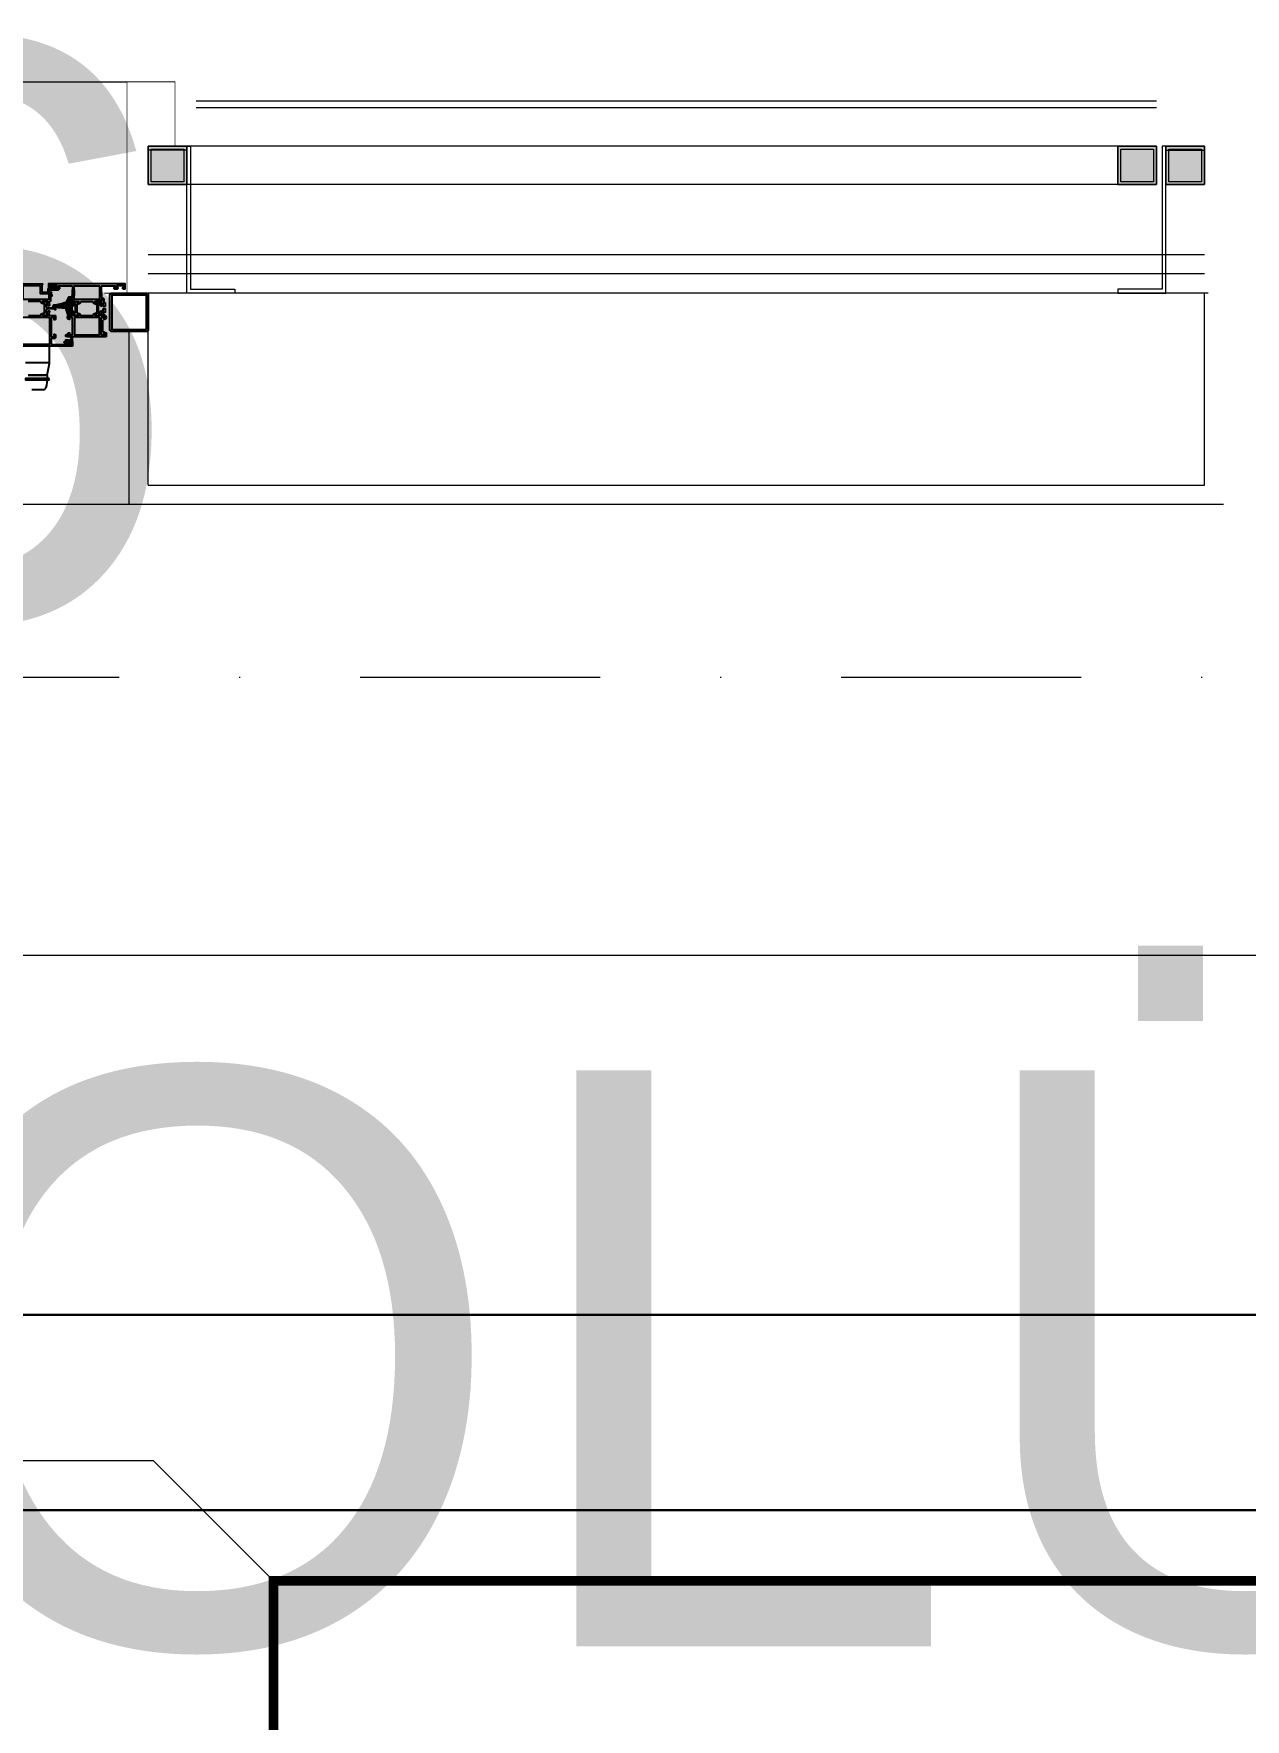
# Model space of a CAD drawing. Extents: x -9059 to 11889, y -1514 to 6575.
# Drawn here: x 9282.1 to 9408.3, y 3637.3 to 3812.9 of the extents above; entities that cross this region are included whole.
import ezdxf
from ezdxf.enums import TextEntityAlignment as Align

# ---------------------------------------------------------------- set-up
doc = ezdxf.new("R2010")
doc.units = 0
doc.header["$LTSCALE"] = 25
doc.header["$MEASUREMENT"] = 0
doc.linetypes.add('DASHDOT', pattern=[1, 0.5, -0.25, 0, -0.25])
doc.linetypes.add('HIDDEN2', pattern=[4.7625, 3.175, -1.5875])
doc.layers.get('0').update_dxf_attribs({"color": 9, "lineweight": 9})
for name, color, linetype, lineweight in [('00', 9, 'Continuous', 9), ('06D', 9, 'Continuous', 9), ('10', 9, 'Continuous', 9), ('14', 9, 'Continuous', 9), ('21', 9, 'Continuous', 9), ('21_mahal200', 9, 'Continuous', 9), ('21_mahal200 @ 20', 9, 'Continuous', 9), ('24', 9, 'DASHDOT', 9), ('33', 9, 'BATTING', 9), ('40A', 9, 'Continuous', 9), ('DATA TAVAN', 160, 'Continuous', 30)]:
    doc.layers.add(name, color=color, linetype=linetype, lineweight=lineweight)
doc.styles.add('Arial', font='arial.ttf', dxfattribs={"height": 2.5})
doc.styles.add('MuuM_TEXT-STANDART', font='ARIALN.TTF')
doc.linetypes.add('BATTING', pattern='A,0.0001,-0.1,[134,ltypeshp.shx,S=0.1,R=0,X=-0.1,Y=0],-0.2,[134,ltypeshp.shx,S=0.1,R=180,X=0.1,Y=0],-0.1', length=0.4001)

# ---------------------------------------------------------------- blocks, each defined once
blk = doc.blocks.new('0a_roomno2')
blk.add_lwpolyline([(30, -16), (0, -16), (0, 0), (30, 0)], close=True)
blk.add_lwpolyline([(0, 0), (30, 0)])
at = {"layer": '40A'}
blk.add_lwpolyline([(0, 0), (30, 0)], dxfattribs=at)
at = {"style": 'Arial'}
blk.add_attdef('ODANO', (0, 1.505), '', height=3, dxfattribs=at)
blk.add_attdef('MEKANADI', text='', height=3, dxfattribs=at).set_placement((0.525, -4.75), align=Align.BOTTOM_LEFT)
at = {"style": 'MuuM_TEXT-STANDART', "width": 0.6}
for tag, p in [('YER01', (15, -7)), ('TAVAN01', (20.625, -7)), ('DUVAR01', (26.25, -7)), ('YER02', (15, -10.375)), ('TAVAN02', (20.625, -10.375)), ('DUVAR02', (26.25, -10.375)), ('YER03', (15, -13.75)), ('TAVAN03', (20.625, -13.75)), ('DUVAR03', (26.25, -13.75))]:
    blk.add_attdef(tag, text='', height=2.25, dxfattribs=at).set_placement(p, align=Align.MIDDLE_CENTER)
at = {"style": 'MuuM_TEXT-STANDART'}
blk.add_attdef('M2', text='', height=2.25, dxfattribs=at).set_placement((1.3231, -7.8046), align=Align.MIDDLE_LEFT)
at = {"style": 'MuuM_TEXT-STANDART', "width": 0.6}
blk.add_attdef('TEMIZTAVANYUKSEKLIGI', text='', height=2.25, dxfattribs=at).set_placement((2.7, -13.1619), align=Align.MIDDLE_LEFT)
blk = doc.blocks.new('*U1284')
at = {"layer": '21_mahal200 @ 20'}
ref = blk.add_blockref('0a_roomno2', (8850.93, 3716.9), dxfattribs=dict(at, xscale=20, yscale=20, zscale=20))
ref.add_attrib('ODANO', ' PRS-1K-06', (8850.93, 3752), dxfattribs={"layer": '0', "height": 60, "style": 'Arial'})
ref.add_attrib('MEKANADI', 'YANGIN HOLÜ', dxfattribs={"layer": '0', "height": 60, "style": 'Arial'}).set_placement((8861.43, 3626.9), align=Align.BOTTOM_LEFT)
blk = doc.blocks.new('p-s-profil')
at = {"layer": '10'}
blk.add_lwpolyline([(9, 15.3), (4.6, 15.3), (4.6, 0.4), (0, 0.4), (0, 0), (5, 0), (5, 14.9), (9, 14.9), (9, 15.3)], dxfattribs=at)
blk.add_lwpolyline([(9, 15.3), (4.6, 15.3), (4.6, 0.4), (0, 0.4), (0, 0), (5, 0), (5, 14.9), (9, 14.9), (9, 15.3)], dxfattribs=at)
blk = doc.blocks.new('p-kutu_profil_40x40')
h = blk.add_hatch(color=256)
h.dxf.hatch_style = 1
h.paths.add_polyline_path([(0, 0), (4, 0), (4, 4), (0, 4)])
h = blk.add_hatch(color=255)
h.dxf.hatch_style = 1
h.paths.add_polyline_path([(0, 0), (4, 0), (4, 4), (0, 4)])
blk.add_lwpolyline([(0, 0), (4, 0), (4, 4), (0, 4)], close=True)
at = {"layer": '10'}
for points in [[(0, 4), (4, 4), (4, 0), (0, 0)], [(0, 4), (4, 4), (4, 0), (0, 0)], [(0, 0), (4, 0), (4, 4), (0, 4)], [(0.3, 3.7), (3.7, 3.7), (3.7, 0.3), (0.3, 0.3)], [(0.3, 3.7), (3.7, 3.7), (3.7, 0.3), (0.3, 0.3)]]:
    blk.add_lwpolyline(points, close=True, dxfattribs=at)
blk = doc.blocks.new('P-DOG-PORSCHE')
at = {"layer": '06D', "lineweight": 25, "ltscale": 0.5}
h = blk.add_hatch(dxfattribs=at)
h.set_pattern_fill('ANSI31', color=256, scale=0.05, angle=450, style=0)
h.set_pattern_definition([(225, (-191.06147, 133.83068), (-0.1122532, 0.1122532), [])])
edge = h.paths.add_edge_path(flags=16)
edge.add_arc((-9.78, 2.49), 0.025, 270, 360)
edge.add_line((-9.75, 2.49), (-9.75, 2.59))
edge.add_arc((-9.78, 2.59), 0.025, 0, 90)
edge.add_line((-9.78, 2.61), (-9.96, 2.61))
edge.add_arc((-9.96, 2.59), 0.025, 90, 180)
edge.add_line((-9.98, 2.59), (-9.98, 2.49))
edge.add_arc((-9.96, 2.49), 0.025, 180, 270)
edge.add_line((-9.96, 2.46), (-9.78, 2.46))
edge = h.paths.add_edge_path()
edge.add_arc((-9.58, 2.49), 0.035, 180, 270, ccw=False)
edge.add_line((-9.62, 2.49), (-9.62, 2.57))
edge.add_arc((-9.6, 2.57), 0.015, 137.8308, 180, ccw=False)
edge.add_line((-9.61, 2.58), (-9.57, 2.63))
edge.add_arc((-9.6, 2.65), 0.04, 316.3869, 422.9563)
edge.add_line((-9.58, 2.69), (-9.67, 2.73))
edge.add_arc((-9.75, 2.58), 0.175, 62.9563, 90)
edge.add_line((-9.75, 2.75), (-9.98, 2.75))
edge.add_arc((-9.98, 2.58), 0.175, 90, 117.0437)
edge.add_line((-10.06, 2.73), (-10.15, 2.69))
edge.add_arc((-10.13, 2.65), 0.04, 117.0437, 223.6131)
edge.add_line((-10.16, 2.63), (-10.12, 2.58))
edge.add_arc((-10.13, 2.57), 0.015, 0, 42.1692, ccw=False)
edge.add_line((-10.12, 2.57), (-10.12, 2.49))
edge.add_arc((-10.15, 2.49), 0.035, 270, 360, ccw=False)
edge.add_line((-10.15, 2.46), (-10.43, 2.46))
edge.add_arc((-10.43, 2.42), 0.04, 90, 180)
edge.add_line((-10.47, 2.42), (-10.47, 2.27))
edge.add_arc((-10.42, 2.27), 0.05, 180, 220.0348)
edge.add_line((-10.46, 2.24), (-10.09, 1.71))
edge.add_arc((-10.06, 1.73), 0.04, 220.0348, 393.0043)
edge.add_line((-10.02, 1.75), (-10.34, 2.26))
edge.add_arc((-10.29, 2.29), 0.06, 33.8544, 213.0043, ccw=False)
edge.add_line((-10.24, 2.33), (-9.4, 2.33))
edge.add_arc((-9.4, 2.37), 0.04, 270, 360)
edge.add_line((-9.36, 2.37), (-9.36, 2.42))
edge.add_arc((-9.4, 2.42), 0.04, 360, 450)
edge.add_line((-9.4, 2.46), (-9.58, 2.46))
h = blk.add_hatch(dxfattribs=at)
h.set_pattern_fill('ANSI31', color=256, scale=0.05, style=0)
h.set_pattern_definition([(225, (-8.60164, -248.68329), (0.1122532, -0.1122532), [])])
h.paths.add_polyline_path([(-9.73, 0.31), (-9.91, 0.49, -0.203536), (-9.94, 0.56), (-9.94, 0.64, -0.380587), (-9.86, 0.74, 0.061836), (-8.6, 1.04, 0.189764), (-8.54, 1.09), (-8.35, 1.52, -0.285747), (-8.26, 1.58), (-7.97, 1.58, -0.414214), (-7.95, 1.56), (-7.95, 1.47, -0.414214), (-7.97, 1.45), (-8.19, 1.45, 0.414214), (-8.22, 1.41), (-8.22, 1.22, 0.414214), (-8.2, 1.2), (-8.12, 1.2, 0.414214), (-8.09, 1.22), (-8.09, 1.26, -0.414214), (-8.06, 1.29), (-8, 1.29, -0.296563), (-7.98, 1.28), (-7.92, 1.14, -0.104779), (-7.9, 1.07), (-7.9, 0.99, 0.081633), (-7.9, 0.01), (-7.9, -0.07, -0.104779), (-7.92, -0.14), (-7.98, -0.28, -0.296563), (-8, -0.29), (-8.06, -0.29, -0.414214), (-8.09, -0.26), (-8.09, -0.23, 0.414214), (-8.12, -0.2), (-8.2, -0.2, 0.414214), (-8.22, -0.23), (-8.22, -0.29, -0.414214), (-8.25, -0.31), (-8.34, -0.31, -0.328426), (-8.39, -0.28), (-8.61, 0.43, 0.309555), (-8.63, 0.44), (-9.44, 0.5, -0.394287), (-9.45, 0.52, 0.364538), (-9.5, 0.57, 0.068684), (-9.8, 0.58, 0.950368), (-9.79, 0.54, -0.000002), (-9.79, 0.54), (-9.64, 0.39, -0.999219)])
h.paths.add_polyline_path([(-8.29, 0.64), (-8.29, 0.98, -0.414214), (-8.26, 1.01), (-8.13, 1.01, -0.414214), (-8.1, 0.98), (-8.1, 0.64, -0.414214), (-8.13, 0.61), (-8.26, 0.61, -0.414214)], flags=16)
h.paths.add_polyline_path([(-8.26, 0.39), (-8.13, 0.39, -0.414214), (-8.1, 0.36), (-8.1, 0.02, -0.414214), (-8.13, -0.01), (-8.26, -0.01, -0.414214), (-8.29, 0.02), (-8.29, 0.36, -0.414214)], flags=16)
for p, q in [((-12.78, -5.24), (-10.29, -5.24)), ((-10.28, -5.15), (-10.28, -3.54)), ((-12.8, -6.88), (-10.33, -6.88)), ((-12.8, -6.88, 0), (-10.33, -6.88, 0)), ((-10.53, -6.54), (-12.53, -6.54)), ((-10.53, -6.58), (-12.53, -6.58)), ((-10.53, -6.58, 0), (-12.53, -6.58, 0)), ((-10.53, -6.54), (-10.3, -5.32)), ((-10.53, -6.58), (-10.53, -6.88)), ((-10.53, -6.58, 0), (-10.53, -6.88, 0)), ((-10.33, -7.03), (-12.8, -7.03)), ((-10.33, -7.03, 0), (-12.8, -7.03, 0)), ((-10.95, -8.06, 0), (-12.12, -8.06, 0)), ((-10.53, -7.03), (-10.53, -7.17)), ((-10.53, -7.03, 0), (-10.53, -7.17, 0))]:
    blk.add_line(p, q, dxfattribs=at)
at = {"layer": '06D'}
for points in [[(-117.78, 24), (-2.22, 24)], [(-118, -20), (-2, -20)]]:
    blk.add_lwpolyline(points, dxfattribs=at)
at = {"layer": '06D', "lineweight": 25, "ltscale": 0.5}
for points in [[(-9.58, 2.46, -0.414214), (-9.62, 2.49), (-9.62, 2.57, -0.186103), (-9.61, 2.58), (-9.57, 2.63, 0.501687), (-9.58, 2.69), (-9.67, 2.73, 0.118551), (-9.75, 2.75), (-9.98, 2.75, 0.118551), (-10.06, 2.73), (-10.15, 2.69, 0.501687), (-10.16, 2.63), (-10.12, 2.58, -0.186103), (-10.12, 2.57), (-10.12, 2.49, -0.414214), (-10.15, 2.46), (-10.43, 2.46, 0.414214), (-10.47, 2.42), (-10.47, 2.27, 0.176484), (-10.46, 2.24), (-10.09, 1.71, 0.940455), (-10.02, 1.75), (-10.34, 2.26, -0.992608), (-10.24, 2.33), (-9.4, 2.33, 0.414214), (-9.36, 2.37), (-9.36, 2.42, 0.414214), (-9.4, 2.46)], [(-9.78, 2.46, 0.414214), (-9.75, 2.49), (-9.75, 2.59, 0.414214), (-9.78, 2.61), (-9.96, 2.61, 0.414214), (-9.98, 2.59), (-9.98, 2.49, 0.414214), (-9.96, 2.46)], [(-10.55, 0.32, 0.403142), (-10.65, 0.22), (-10.65, -0.02, 0.131652), (-10.63, -0.07), (-10.53, -0.25, -0.131652), (-10.52, -0.27), (-10.52, -0.29, -0.414214), (-10.55, -0.32), (-10.91, -0.32, -0.414214), (-10.94, -0.29), (-10.94, -0.27, -0.131652), (-10.94, -0.25), (-10.83, -0.07, 0.131652), (-10.82, -0.02), (-10.82, 0.83, 0.131652), (-10.83, 0.88), (-10.94, 1.07, -0.131652), (-10.94, 1.08), (-10.94, 1.11, -0.414214), (-10.91, 1.14), (-10.55, 1.14, -0.414214), (-10.52, 1.11), (-10.52, 1.08, -0.131652), (-10.53, 1.07), (-10.63, 0.88, 0.131652), (-10.65, 0.83), (-10.65, 0.59, 0.403142), (-10.55, 0.49), (-9.69, 0.46, -0.962756), (-9.69, 0.36)], [(-8.29, 0.64, 0.414214), (-8.26, 0.61), (-8.13, 0.61, 0.414214), (-8.1, 0.64), (-8.1, 0.98, 0.414214), (-8.13, 1.01), (-8.26, 1.01, 0.414214), (-8.29, 0.98)], [(-7.43, -0.02, 0.131652), (-7.42, -0.07), (-7.31, -0.25, -0.131652), (-7.31, -0.27), (-7.31, -0.29, -0.414214), (-7.34, -0.32), (-7.7, -0.32, -0.414214), (-7.73, -0.29), (-7.73, -0.27, -0.131652), (-7.72, -0.25), (-7.62, -0.07, 0.131652), (-7.6, -0.02), (-7.6, 0.83, 0.131652), (-7.62, 0.88), (-7.72, 1.07, -0.131652), (-7.73, 1.08), (-7.73, 1.11, -0.414214), (-7.7, 1.14), (-7.34, 1.14, -0.414214), (-7.31, 1.11), (-7.31, 1.08, -0.131652), (-7.31, 1.07), (-7.42, 0.88, 0.131652), (-7.43, 0.83)], [(-5.36, -0.02, -0.131652), (-5.37, -0.07), (-5.48, -0.25, 0.131652), (-5.49, -0.27), (-5.49, -0.29, 0.414214), (-5.46, -0.32), (-5.1, -0.32, 0.414214), (-5.07, -0.29), (-5.07, -0.27, 0.131652), (-5.07, -0.25), (-5.18, -0.07, -0.131652), (-5.19, -0.02), (-5.19, 0.83, -0.131652), (-5.18, 0.88), (-5.07, 1.07, 0.131652), (-5.07, 1.08), (-5.07, 1.11, 0.414214), (-5.1, 1.14), (-5.46, 1.14, 0.414214), (-5.49, 1.11), (-5.49, 1.08, 0.131652), (-5.48, 1.07), (-5.37, 0.88, -0.131652), (-5.36, 0.83)]]:
    blk.add_lwpolyline(points, format="xyb", close=True, dxfattribs=at)
blk.add_lwpolyline([(-7.9, 0.01, -0.081633), (-7.9, 0.99), (-7.9, 1.07, 0.104779), (-7.92, 1.14), (-7.98, 1.28, 0.296563), (-8, 1.29), (-8.06, 1.29, 0.414214), (-8.09, 1.26), (-8.09, 1.22, -0.414214), (-8.12, 1.2), (-8.2, 1.2, -0.414214), (-8.22, 1.22), (-8.22, 1.41, -0.414214), (-8.19, 1.45), (-7.97, 1.45, 0.414214), (-7.95, 1.47), (-7.95, 1.56, 0.414214), (-7.97, 1.58), (-8.26, 1.58, 0.285747), (-8.35, 1.52), (-8.54, 1.09, -0.189764), (-8.6, 1.04, -0.061836), (-9.86, 0.74, 0.380587), (-9.94, 0.64), (-9.94, 0.56, 0.203536), (-9.91, 0.49), (-9.73, 0.31, 0.999219), (-9.64, 0.39), (-9.79, 0.54, -0.950364), (-9.8, 0.58, -0.068684), (-9.5, 0.57, -0.364538), (-9.45, 0.52, 0.394287), (-9.44, 0.5), (-8.63, 0.44, -0.309555), (-8.61, 0.43), (-8.39, -0.28, 0.328426), (-8.34, -0.31), (-8.25, -0.31, 0.414214), (-8.22, -0.29), (-8.22, -0.23, -0.414214), (-8.2, -0.2), (-8.12, -0.2, -0.414214), (-8.09, -0.23), (-8.09, -0.26, 0.414214), (-8.06, -0.29), (-8, -0.29, 0.296563), (-7.98, -0.28), (-7.92, -0.14, 0.104779), (-7.9, -0.07), (-7.9, 0.01)], format="xyb", dxfattribs=at)
at = {"layer": '06D', "lineweight": 25, "ltscale": 0.5, "elevation": 0}
blk.add_lwpolyline([(-10.33, -6.88), (-12.8, -6.88), (-12.8, -7.03), (-10.33, -7.03)], close=True, dxfattribs=at)
at = {"layer": '06D', "lineweight": 25, "ltscale": 0.5}
for centre, radius, start, end in [((-11.18, -5.15), 0.9, 349.1145, 0), ((-10.95, -7.76, 0), 0.3, 270, 333.2602), ((-11.93, -7.27, 0), 1.4, 333.2602, 3.9026)]:
    blk.add_arc(centre, radius, start, end, dxfattribs=at)
at = {"layer": '10', "lineweight": 25, "ltscale": 0.5}
for p, q in [((-4.78, -0.81), (-4.78, -0.99)), ((-4.78, -0.99), (-4.78, -1.95)), ((-4.78, -1.95), (-4.28, -2.22))]:
    blk.add_line(p, q, dxfattribs=at)
at = {"layer": '10', "const_width": 0.1}
blk.add_lwpolyline([(4.78, 17.3), (2.78, 17.3), (2.78, 24), (-2.22, 24), (-2.22, 2), (-4.57, 2)], dxfattribs=at)
at = {"layer": '10', "lineweight": 25, "ltscale": 0.5}
for points in [[(-15.89, 2.96), (-11.02, 2.96, -0.535184), (-11, 2.93), (-11.02, 2.89), (-11.05, 2.89, 0.414214), (-11.08, 2.86), (-11.08, 2.14, 0.414214), (-11.05, 2.11), (-10.1, 2.11, -0.535184), (-10.08, 2.08), (-10.09, 2.05, -0.302776), (-10.12, 2.04), (-10.15, 2.04, 0.414214), (-10.18, 2.01), (-10.18, 1.17, -0.414214), (-10.21, 1.14), (-10.33, 1.14, 0.414214), (-10.36, 1.11), (-10.36, 1), (-10.29, 0.74, -0.700084), (-10.39, 0.66), (-10.41, 0.68), (-10.58, 0.85, -0.607471), (-10.57, 0.91, 0.283637), (-10.54, 0.93), (-10.49, 1.11, 1.229391), (-10.54, 1.14), (-11.02, 1.14), (-10.86, 0.88, -0.859449), (-10.89, 0.85), (-11.13, 0.94), (-11.25, 1.14), (-12.5, 1.14)], [(-12.48, -0.34), (-11.27, -0.34, 0.261412), (-11.24, -0.32), (-11.13, -0.14), (-10.88, -0.04, -0.713664), (-10.86, -0.07), (-10.99, -0.29, 0.585524), (-10.97, -0.34), (-10.54, -0.34, 1.229391), (-10.49, -0.31), (-10.54, -0.12, 0.283637), (-10.57, -0.1, -0.607471), (-10.58, -0.04), (-10.41, 0.13), (-10.39, 0.15, -0.700084), (-10.29, 0.07), (-10.36, -0.19), (-10.36, -0.31, 0.414214), (-10.33, -0.34), (-9.68, -0.34, -0.414214), (-9.65, -0.37), (-9.65, -0.69, -0.414222), (-9.75, -0.79), (-9.79, -0.79, -0.414214), (-9.8, -0.78), (-9.8, -0.66, -0.366034), (-9.77, -0.64, 0.365977), (-9.75, -0.61), (-9.75, -0.52, 0.414214), (-9.78, -0.49), (-9.89, -0.49, 0.365977), (-9.92, -0.51, -0.365977), (-9.95, -0.54), (-10.07, -0.54, 0.414214), (-10.1, -0.57), (-10.1, -1.51), (-10.13, -1.54), (-10.1, -1.57), (-10.1, -2.51, 0.414214), (-10.07, -2.54), (-9.95, -2.54, -0.365977), (-9.92, -2.56, 0.365977), (-9.89, -2.59), (-9.78, -2.59, 0.414214), (-9.75, -2.56), (-9.75, -2.47, 0.365977), (-9.77, -2.44, -0.366034), (-9.8, -2.41), (-9.8, -2.3, -0.414214), (-9.79, -2.29), (-9.75, -2.29, -0.414214), (-9.65, -2.39), (-9.65, -2.59, -0.414214), (-9.8, -2.74), (-10.07, -2.74, 0.414214), (-10.1, -2.77), (-10.1, -3.33, 0.414214), (-10.07, -3.36), (-8.68, -3.36, 0.414214), (-8.65, -3.33), (-8.65, -3.17, 0.414214), (-8.68, -3.14), (-8.75, -3.14), (-8.75, -3.09, -0.414214), (-8.7, -3.04), (-8.44, -3.04, -0.414214), (-8.37, -3.11), (-8.37, -3.13, -0.414214), (-8.38, -3.14), (-8.46, -3.14, 0.414214), (-8.51, -3.19), (-8.51, -3.33, 0.414214), (-8.46, -3.38), (-8.09, -3.38, 0.414214), (-8.04, -3.33), (-8.04, -3.19, 0.414214), (-8.09, -3.14), (-8.16, -3.14, -0.414214), (-8.17, -3.13), (-8.17, -3.11, -0.414214), (-8.1, -3.04), (-7.93, -3.04, -0.414214), (-7.9, -3.07), (-7.9, -3.51, -0.414214), (-7.93, -3.54), (-13.2, -3.54, -0.363975)], [(-4.48, -0.34, -0.414222), (-4.4, -0.42), (-4.4, -0.59, -0.414214), (-4.55, -0.74), (-4.59, -0.74, -0.414214), (-4.6, -0.73), (-4.6, -0.66, -0.366034), (-4.57, -0.64, 0.365977), (-4.55, -0.61), (-4.55, -0.52, 0.414214), (-4.58, -0.49), (-4.69, -0.49, 0.365977), (-4.72, -0.51, -0.365977), (-4.75, -0.54), (-4.87, -0.54, 0.414214), (-4.9, -0.57), (-4.9, -1.41), (-4.93, -1.44), (-4.9, -1.47), (-4.9, -2.31, 0.414214), (-4.87, -2.34), (-4.75, -2.34, -0.365977), (-4.72, -2.36, 0.365977), (-4.69, -2.39), (-4.58, -2.39, 0.414214), (-4.55, -2.36), (-4.55, -2.27, 0.365977), (-4.57, -2.24, -0.366034), (-4.6, -2.21), (-4.6, -2.15, -0.414214), (-4.59, -2.14), (-4.55, -2.14, -0.414214), (-4.4, -2.29), (-4.4, -2.53, -0.414214), (-4.41, -2.54), (-8.39, -2.54, -0.414214), (-8.4, -2.53), (-8.4, -2.29, -0.414214), (-8.25, -2.14), (-8.21, -2.14, -0.414214), (-8.2, -2.15), (-8.2, -2.21, -0.366034), (-8.22, -2.24, 0.365977), (-8.25, -2.27), (-8.25, -2.36, 0.414214), (-8.22, -2.39), (-8.11, -2.39, 0.365977), (-8.08, -2.36, -0.365977), (-8.05, -2.34), (-7.93, -2.34, 0.414214), (-7.9, -2.31), (-7.9, -1.47), (-7.87, -1.44), (-7.9, -1.41), (-7.9, -0.57, 0.414214), (-7.93, -0.54), (-8.05, -0.54, -0.365977), (-8.08, -0.51, 0.365977), (-8.11, -0.49), (-8.22, -0.49, 0.414214), (-8.25, -0.52), (-8.25, -0.61, 0.365977), (-8.22, -0.64, -0.366034), (-8.2, -0.66), (-8.2, -0.73, -0.414214), (-8.21, -0.74), (-8.25, -0.74, -0.414214), (-8.4, -0.59), (-8.4, -0.42, -0.414214), (-8.32, -0.34), (-8.25, -0.34, 0.414214), (-8.22, -0.31), (-8.22, -0.29, -0.414214), (-8.12, -0.19), (-8.11, -0.19, -0.414214), (-8.1, -0.2), (-8.1, -0.31, 0.414214), (-8.07, -0.34), (-7.93, -0.34, 0.414214), (-7.9, -0.31), (-7.9, -0.19), (-7.97, 0.07, -0.700084), (-7.86, 0.15), (-7.84, 0.13), (-7.67, -0.04, -0.607471), (-7.69, -0.1, 0.283637), (-7.71, -0.12), (-7.76, -0.31, 1.229391), (-7.71, -0.34), (-7.23, -0.34), (-7.39, -0.07, -0.713664), (-7.37, -0.04), (-7.12, -0.14), (-7, -0.34), (-5.8, -0.34), (-5.67, -0.14), (-5.42, -0.04, -0.713664), (-5.4, -0.07), (-5.56, -0.34), (-5.09, -0.34, 1.229391), (-5.04, -0.31), (-5.09, -0.12, 0.283637), (-5.11, -0.1, -0.607471), (-5.12, -0.04), (-4.95, 0.13), (-4.93, 0.15, -0.700084), (-4.83, 0.07), (-4.9, -0.19), (-4.9, -0.31, 0.414214), (-4.87, -0.34), (-4.73, -0.34, 0.414214), (-4.7, -0.31), (-4.7, -0.2, -0.414214), (-4.69, -0.19), (-4.68, -0.19, -0.414214), (-4.58, -0.29), (-4.58, -0.31, 0.414214), (-4.55, -0.34), (-4.48, -0.34)]]:
    blk.add_lwpolyline(points, format="xyb", dxfattribs=at)
for points in [[(-11.25, 1.96), (-10.41, 1.96, -0.414214), (-10.36, 1.91), (-10.36, 1.37, -0.414214), (-10.41, 1.32), (-12.97, 1.32, -0.414214), (-13.02, 1.37), (-13.02, 2.78), (-11.31, 2.78, -0.414214), (-11.26, 2.73), (-11.26, 1.97, 0.414214)], [(-9.22, 2.76), (-9.22, 2.77), (-8.95, 2.77), (-8.95, 2.76), (-8.8, 2.76), (-8.8, 2.77), (-8.47, 2.77), (-8.47, 2.76), (-8.32, 2.76), (-8.32, 2.77), (-8, 2.77, -0.425337), (-7.9, 2.67), (-7.95, 1.48, -0.403083), (-7.98, 1.45), (-8.1, 1.45, 0.414214), (-8.22, 1.33), (-8.22, 1.24, 0.414214), (-8.12, 1.14), (-8.11, 1.14, 0.414214), (-8.1, 1.15), (-8.1, 1.3, -0.414214), (-8.07, 1.33), (-7.93, 1.33, -0.414214), (-7.9, 1.3), (-7.9, 1), (-7.97, 0.74, 0.700084), (-7.86, 0.66), (-7.84, 0.68), (-7.67, 0.85, 0.607471), (-7.69, 0.91, -0.283637), (-7.71, 0.93), (-7.76, 1.11, -1.229391), (-7.71, 1.14), (-7.23, 1.14), (-7.4, 0.88, 0.859449), (-7.37, 0.85), (-7.12, 0.94), (-7, 1.14), (-5.8, 1.14), (-5.67, 0.94), (-5.43, 0.85, 0.859449), (-5.4, 0.88), (-5.56, 1.14), (-5.09, 1.14, -1.229391), (-5.04, 1.11), (-5.09, 0.93, -0.283637), (-5.11, 0.91, 0.607471), (-5.12, 0.85), (-4.95, 0.68), (-4.93, 0.66, 0.700084), (-4.83, 0.74), (-4.9, 1), (-4.9, 1.3, -0.414214), (-4.87, 1.33), (-4.73, 1.33, -0.414214), (-4.7, 1.3), (-4.7, 1.15, 0.414214), (-4.69, 1.14), (-4.68, 1.14, 0.414214), (-4.58, 1.24), (-4.58, 1.33, 0.414214), (-4.7, 1.45), (-4.82, 1.45, -0.403083), (-4.85, 1.48), (-4.89, 2.67, -0.425337), (-4.79, 2.77), (-4.47, 2.77), (-4.47, 2.76), (-4.32, 2.76), (-4.32, 2.77), (-3.99, 2.77), (-3.99, 2.76), (-3.84, 2.76), (-3.84, 2.77), (-3.58, 2.77), (-3.58, 2.76), (-3.45, 2.76), (-3.45, 2.59, -0.414214), (-3.48, 2.56), (-3.58, 2.56), (-3.58, 2.51, 0.414214), (-3.53, 2.46), (-3.22, 2.46, 0.414214), (-3.15, 2.53), (-3.15, 2.55, 0.414214), (-3.16, 2.56), (-3.26, 2.56, -0.414214), (-3.31, 2.61), (-3.31, 2.73, -0.414214), (-3.26, 2.78), (-2.59, 2.78, -0.414214), (-2.54, 2.73), (-2.54, 2.61, -0.414214), (-2.59, 2.56), (-2.69, 2.56, 0.414214), (-2.7, 2.55), (-2.7, 2.53, 0.414214), (-2.63, 2.46), (-2.41, 2.46, 0.414214), (-2.4, 2.47), (-2.4, 2.95, 0.414214), (-2.41, 2.96), (-10.39, 2.96, 0.414214), (-10.4, 2.95), (-10.4, 2.47, 0.414214), (-10.39, 2.46), (-10.17, 2.46, 0.414214), (-10.1, 2.53), (-10.1, 2.55, 0.414214), (-10.11, 2.56), (-10.21, 2.56, -0.414214), (-10.26, 2.61), (-10.26, 2.73, -0.414214), (-10.21, 2.78), (-9.54, 2.78, -0.414214), (-9.49, 2.73), (-9.49, 2.61, -0.414214), (-9.54, 2.56), (-9.64, 2.56, 0.414214), (-9.65, 2.55), (-9.65, 2.53, 0.414214), (-9.58, 2.46), (-9.27, 2.46, 0.414214), (-9.22, 2.51), (-9.22, 2.56), (-9.32, 2.56, -0.414214), (-9.35, 2.59), (-9.35, 2.76)], [(0, -1.8, -0.414214), (-0.2, -2), (-3.8, -2, -0.414214), (-4, -1.8), (-4, 1.8, -0.414214), (-3.8, 2), (-0.2, 2, -0.414214), (0, 1.8)], [(-8.29, 0.02, 0.414214), (-8.26, -0.01), (-8.13, -0.01, 0.414214), (-8.1, 0.02), (-8.1, 0.36, 0.414214), (-8.13, 0.39), (-8.26, 0.39, 0.414214), (-8.29, 0.36)], [(-4.5, 0.64, -0.414214), (-4.53, 0.61), (-4.66, 0.61, -0.414214), (-4.69, 0.64), (-4.69, 0.98, -0.414214), (-4.66, 1.01), (-4.53, 1.01, -0.414214), (-4.5, 0.98)], [(-4.5, 0.02, -0.414214), (-4.53, -0.01), (-4.66, -0.01, -0.414214), (-4.69, 0.02), (-4.69, 0.36, -0.414214), (-4.66, 0.39), (-4.53, 0.39, -0.414214), (-4.5, 0.36)], [(-13.2, -3.36, -0.207097), (-13.25, -3.33), (-13.25, -3.24), (-13.27, -3.24), (-13.35, -2.76, 0.106114), (-13.42, -2.58, -0.602221), (-13.4, -2.54), (-13.35, -2.54, 0.162278), (-13.29, -2.52), (-13.25, -2.52, 0.414214), (-13.22, -2.49), (-13.22, -0.57, -0.414214), (-13.17, -0.52), (-10.33, -0.52, -0.414214), (-10.28, -0.57), (-10.28, -3.36)], [(-8.11, -3.16), (-8.17, -3.16), (-8.17, -3.08, -0.236068), (-8.09, -3.04), (-7.93, -3.04, 0.414214), (-7.88, -2.99), (-7.88, -2.81, 0.557109), (-8.6, -2.37, 0.284432), (-8.64, -2.43, 0.557109), (-8.53, -2.5, -0.59685), (-8.03, -2.86, -2.161979), (-8.07, -2.89), (-8.21, -2.89, -1), (-8.33, -2.89), (-8.59, -2.89, 0.414214), (-8.64, -2.94), (-8.64, -2.99, 0.414214), (-8.59, -3.04), (-8.44, -3.04, -0.236068), (-8.36, -3.08), (-8.36, -3.16), (-8.42, -3.16), (-8.42, -3.19, 0.323522), (-8.39, -3.24), (-8.3, -3.27, 0.019238), (-8.29, -3.27), (-8.25, -3.27, 0.019238), (-8.24, -3.27), (-8.15, -3.24, 0.323522), (-8.11, -3.19)]]:
    blk.add_lwpolyline(points, format="xyb", close=True, dxfattribs=at)
for points in [[(-7.71, 1.33), (-7.71, 1.8), (-7.7, 1.8), (-7.7, 2.3), (-7.71, 2.3), (-7.71, 2.77), (-5.09, 2.77), (-5.09, 2.3), (-5.1, 2.3), (-5.1, 1.8), (-5.09, 1.8), (-5.09, 1.33), (-6.32, 1.33), (-6.32, 1.35), (-6.47, 1.35), (-6.47, 1.33)], [(-0.2, -1.8), (-0.2, 1.8), (-3.8, 1.8), (-3.8, -1.8)], [(-7.7, -0.54), (-7.7, -2.34), (-5.1, -2.34), (-5.1, -0.54)]]:
    blk.add_lwpolyline(points, close=True, dxfattribs=at)
at = {"layer": '14'}
blk.add_lwpolyline([(-2, -20), (-2, -2)], dxfattribs=at)
blk = doc.blocks.new('0_detailbox1')
blk.add_lwpolyline([(10.411, -2.5), (7.911, 0), (-5, 0)])
blk.add_circle((0, 0), 5)
at = {"style": 'Arial'}
blk.add_attdef('DETAYADI', text='', height=3, dxfattribs=at).set_placement((0, 0), align=Align.BOTTOM_CENTER)
blk.add_attdef('PAFTAADI', text='', height=2, dxfattribs=at).set_placement((0, -0.5), align=Align.TOP_CENTER)

msp = doc.modelspace()

# ---------------------------------------------------------------- linework, layer by layer
at = {"layer": '00'}
for points in [[(9294.06, 3765.87), (9294.06, 3765.87), (9404.06, 3765.87), (9404.06, 3785.87), (9294.06, 3785.87), (9294.06, 3785.87)], [(9294.06, 3765.87), (9294.06, 3785.87)]]:
    msp.add_lwpolyline(points, dxfattribs=at)
at = {"layer": '06D'}
for points in [[(9399.06, 3801.17), (9294.06, 3801.17)], [(9399.06, 3797.17), (9294.06, 3797.17)], [(9404.06, 3789.87), (9294.06, 3789.87)], [(9404.46, 3785.87), (9296.14, 3785.87)]]:
    msp.add_lwpolyline(points, dxfattribs=at)
at = {"layer": '10'}
for points in [[(9399.06, 3805.87), (9299.06, 3805.87)], [(9399.06, 3805.17), (9299.06, 3805.17)]]:
    msp.add_lwpolyline(points, dxfattribs=at)
at = {"layer": '14'}
msp.add_lwpolyline([(9292.06, 3763.87), (9406.06, 3763.87)], dxfattribs=at)
at = {"layer": '21', "linetype": 'HIDDEN2', "ltscale": 0.1, "const_width": 1}
msp.add_lwpolyline([(9307.1, 3651.73), (9668.69, 3651.73), (9668.69, 3346.4), (9307.1, 3346.4)], close=True, dxfattribs=at)
at = {"layer": '24', "ltscale": 2}
msp.add_lwpolyline([(7011.53, 3745.87), (10534.06, 3745.87)], dxfattribs=at)
at = {"layer": '33', "ltscale": 0.2, "flags": 128}
msp.add_lwpolyline([(9404.06, 3787.87), (9294.06, 3787.87)], dxfattribs=at)
at = {"layer": 'DATA TAVAN'}
for p, q in [((7671.19, 3679.43), (9889.04, 3679.43)), ((9658.52, 3659.1), (9273.07, 3659.1))]:
    msp.add_line(p, q, dxfattribs=at)

# ---------------------------------------------------------------- block references
for name, p in [('P-DOG-PORSCHE', (9294.06, 3783.87)), ('p-kutu_profil_40x40', (9294.06, 3797.17)), ('p-s-profil', (9395.06, 3785.87)), ('p-kutu_profil_40x40', (9395.06, 3797.17)), ('p-kutu_profil_40x40', (9400.06, 3797.17))]:
    msp.add_blockref(name, p)
at = {"xscale": -1}
msp.add_blockref('p-s-profil', (9303.06, 3785.87), dxfattribs=at)
at = {"layer": '21'}
ref = msp.add_blockref('0_detailbox1', (9255.05, 3664.23), dxfattribs=dict(at, xscale=5, yscale=5, zscale=5))
ref.add_attrib('DETAYADI', '01', dxfattribs={"layer": '0', "height": 15, "style": 'Arial'}).set_placement((9253.45, 3664.23), align=Align.BOTTOM_CENTER)
ref.add_attrib('PAFTAADI', 'KRT-M-C-501', dxfattribs={"layer": '0', "height": 10, "style": 'Arial', "width": 0.45}).set_placement((9255.07, 3661.73), align=Align.TOP_CENTER)
at = {"layer": '21_mahal200', "color": 6}
msp.add_blockref('*U1284', (0, 0), dxfattribs=at)

doc.saveas('drawing.dxf')
